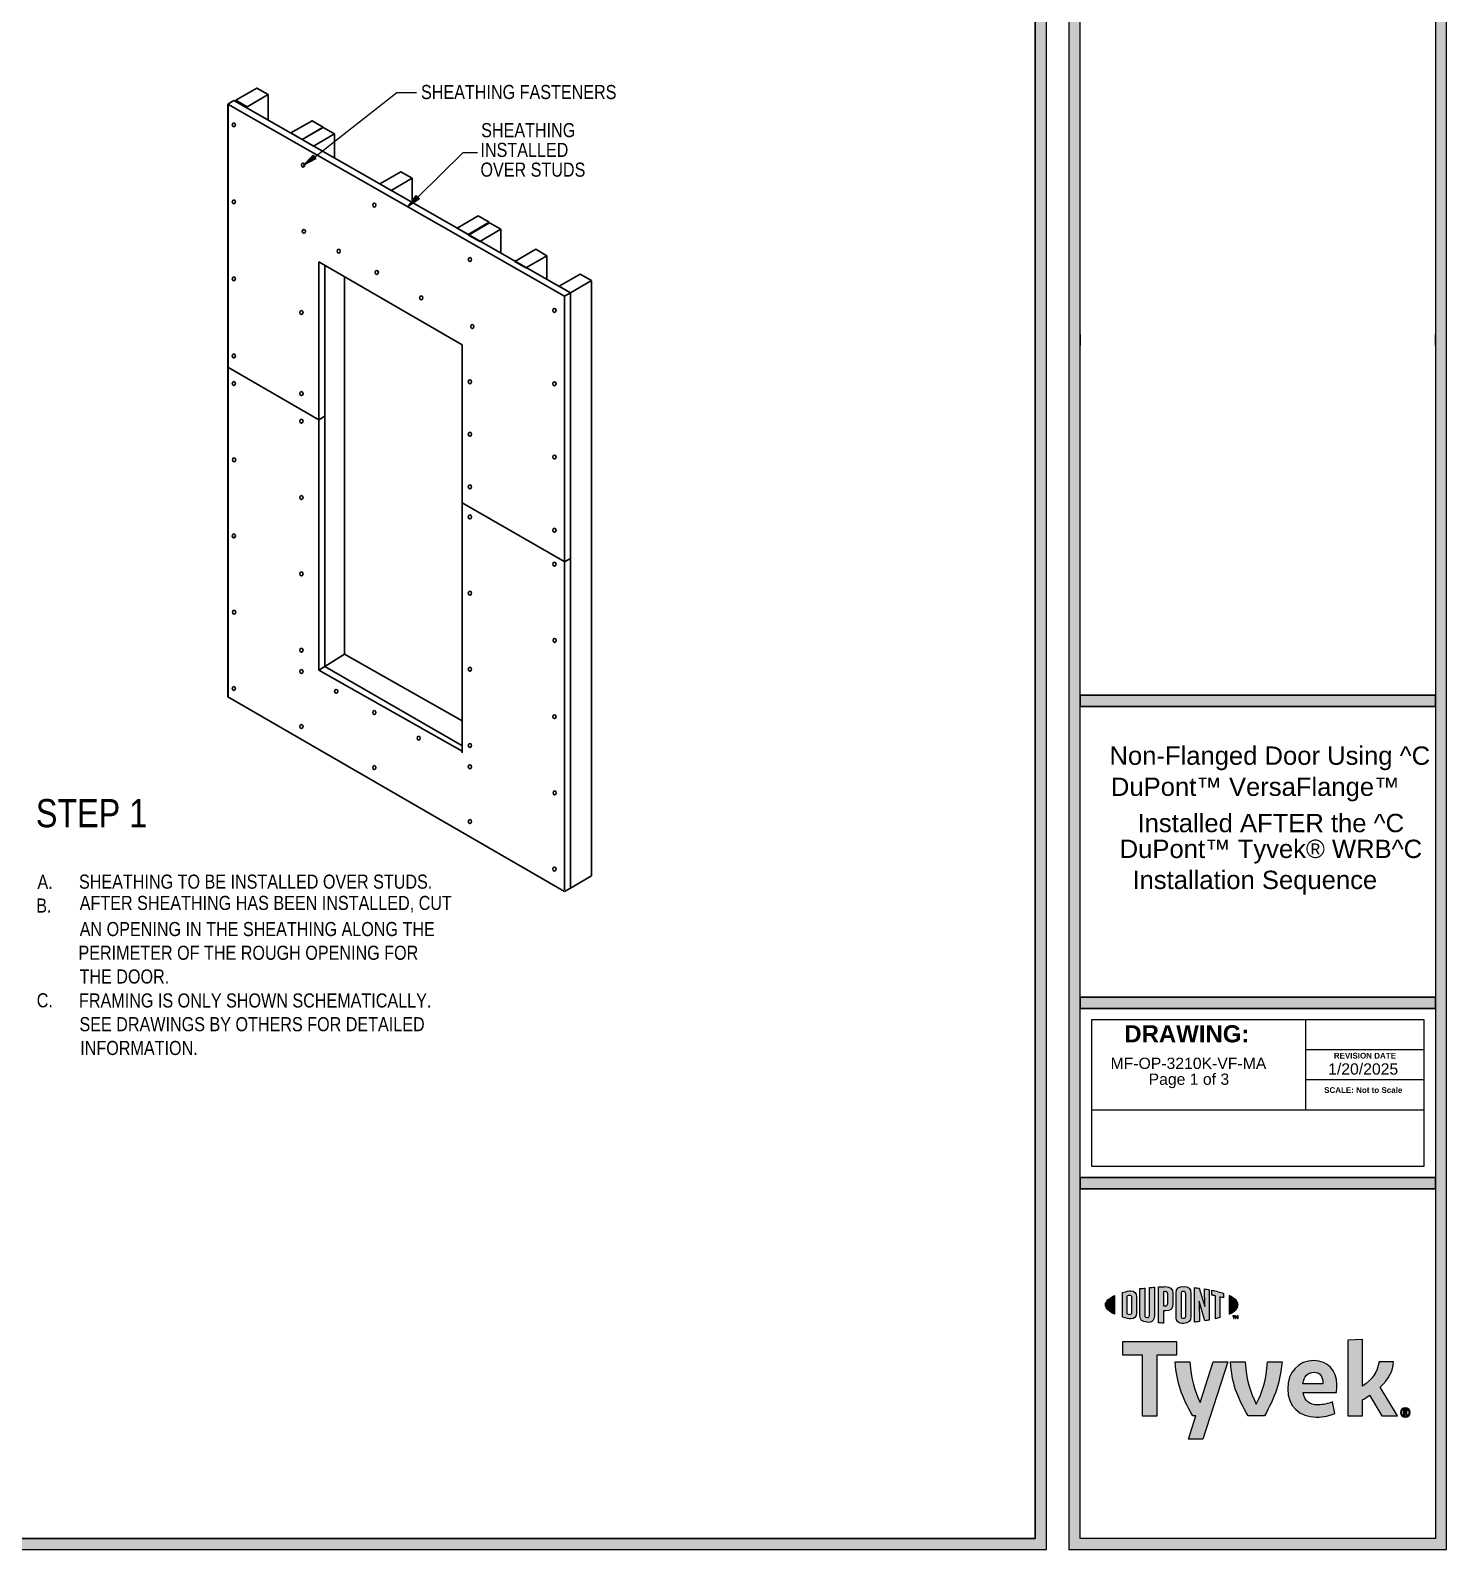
# Model space of a CAD drawing. Header units: inches. Extents: x -20.8 to 74.7, y -53.7 to 19.1.
# Drawn here: x 8.77 to 24.47, y -15.13 to 1.72 of the extents above; entities that cross this region are included whole.
import ezdxf

# ---------------------------------------------------------------- set-up
doc = ezdxf.new("R2010")
doc.units = ezdxf.units.IN
doc.header["$MEASUREMENT"] = 0
doc.layers.get('0').update_dxf_attribs({"lineweight": 0})
for name, color, linetype, lineweight in [('.ATI-TEXT', 7, 'Continuous', 0), ('G-ANNO-TTLB', 7, 'Continuous', 0), ('TYVEK', 7, 'Continuous', 0)]:
    doc.layers.add(name, color=color, linetype=linetype, lineweight=lineweight)

# ---------------------------------------------------------------- blocks, each defined once
blk = doc.blocks.new('Block_8')
at = {"layer": 'G-ANNO-TTLB', "true_color": 0xe02127, "transparency": 33554687}
h = blk.add_hatch(color=242, dxfattribs=at)
h.dxf.hatch_style = 2
edge = h.paths.add_edge_path()
edge.add_spline(control_points=[(20.982, -12.504), (20.982, -12.52), (20.973, -12.525), (20.961, -12.525), (20.952, -12.525), (20.939, -12.522), (20.928, -12.519), (20.928, -12.519), (20.928, -12.322), (20.928, -12.322), (20.939, -12.319), (20.952, -12.316), (20.961, -12.316), (20.973, -12.316), (20.982, -12.321), (20.982, -12.337), (20.982, -12.337), (20.982, -12.504), (20.982, -12.504)], knot_values=[0, 0, 0, 0, 1, 1, 1, 2, 2, 2, 3, 3, 3, 4, 4, 4, 5, 5, 5, 6, 6, 6, 6], degree=3, periodic=0)
edge = h.paths.add_edge_path()
edge.add_spline(control_points=[(20.969, -12.264), (20.951, -12.264), (20.925, -12.27), (20.879, -12.284), (20.879, -12.284), (20.879, -12.557), (20.879, -12.557), (20.919, -12.569), (20.951, -12.576), (20.969, -12.576), (21.01, -12.576), (21.033, -12.551), (21.033, -12.511), (21.033, -12.511), (21.033, -12.33), (21.033, -12.33), (21.033, -12.29), (21.01, -12.264), (20.969, -12.264)], knot_values=[0, 0, 0, 0, 1, 1, 1, 2, 2, 2, 3, 3, 3, 4, 4, 4, 5, 5, 5, 6, 6, 6, 6], degree=3, periodic=0)
h = blk.add_hatch(color=242, dxfattribs=at)
h.dxf.hatch_style = 2
edge = h.paths.add_edge_path()
edge.add_spline(control_points=[(21.176, -12.536), (21.176, -12.551), (21.17, -12.561), (21.151, -12.559), (21.131, -12.557), (21.126, -12.549), (21.126, -12.53), (21.126, -12.53), (21.126, -12.233), (21.126, -12.233), (21.113, -12.235), (21.085, -12.239), (21.072, -12.24), (21.072, -12.24), (21.072, -12.54), (21.072, -12.54), (21.072, -12.588), (21.096, -12.607), (21.151, -12.613), (21.201, -12.619), (21.232, -12.593), (21.232, -12.54), (21.232, -12.54), (21.232, -12.224), (21.232, -12.224), (21.221, -12.224), (21.187, -12.227), (21.176, -12.228), (21.176, -12.228), (21.176, -12.536), (21.176, -12.536)], knot_values=[0, 0, 0, 0, 1, 1, 1, 2, 2, 2, 3, 3, 3, 4, 4, 4, 5, 5, 5, 6, 6, 6, 7, 7, 7, 8, 8, 8, 9, 9, 9, 10, 10, 10, 10], degree=3, periodic=0)
h = blk.add_hatch(color=242, dxfattribs=at)
h.dxf.hatch_style = 2
edge = h.paths.add_edge_path()
edge.add_spline(control_points=[(21.38, -12.405), (21.38, -12.423), (21.374, -12.431), (21.351, -12.431), (21.351, -12.431), (21.332, -12.431), (21.332, -12.431), (21.332, -12.431), (21.332, -12.274), (21.332, -12.274), (21.34, -12.273), (21.345, -12.273), (21.35, -12.273), (21.375, -12.273), (21.38, -12.283), (21.38, -12.3), (21.38, -12.3), (21.38, -12.405), (21.38, -12.405)], knot_values=[0, 0, 0, 0, 1, 1, 1, 2, 2, 2, 3, 3, 3, 4, 4, 4, 5, 5, 5, 6, 6, 6, 6], degree=3, periodic=0)
edge = h.paths.add_edge_path()
edge.add_spline(control_points=[(21.354, -12.218), (21.344, -12.218), (21.308, -12.219), (21.276, -12.221), (21.276, -12.221), (21.276, -12.62), (21.276, -12.62), (21.287, -12.62), (21.316, -12.622), (21.332, -12.622), (21.332, -12.622), (21.332, -12.487), (21.332, -12.487), (21.332, -12.487), (21.354, -12.487), (21.354, -12.487), (21.412, -12.487), (21.437, -12.46), (21.437, -12.41), (21.437, -12.41), (21.437, -12.292), (21.437, -12.292), (21.437, -12.242), (21.409, -12.218), (21.354, -12.218)], knot_values=[0, 0, 0, 0, 1, 1, 1, 2, 2, 2, 3, 3, 3, 4, 4, 4, 5, 5, 5, 6, 6, 6, 7, 7, 7, 8, 8, 8, 8], degree=3, periodic=0)
h = blk.add_hatch(color=242, dxfattribs=at)
h.dxf.hatch_style = 2
edge = h.paths.add_edge_path()
edge.add_spline(control_points=[(21.58, -12.545), (21.58, -12.561), (21.575, -12.569), (21.555, -12.569), (21.535, -12.57), (21.529, -12.561), (21.529, -12.545), (21.529, -12.545), (21.529, -12.296), (21.529, -12.296), (21.529, -12.28), (21.535, -12.271), (21.555, -12.271), (21.575, -12.272), (21.58, -12.28), (21.58, -12.296), (21.58, -12.296), (21.58, -12.545), (21.58, -12.545)], knot_values=[0, 0, 0, 0, 1, 1, 1, 2, 2, 2, 3, 3, 3, 4, 4, 4, 5, 5, 5, 6, 6, 6, 6], degree=3, periodic=0)
edge = h.paths.add_edge_path()
edge.add_spline(control_points=[(21.555, -12.215), (21.503, -12.213), (21.472, -12.236), (21.472, -12.288), (21.472, -12.288), (21.472, -12.549), (21.472, -12.549), (21.472, -12.605), (21.5, -12.628), (21.555, -12.625), (21.609, -12.623), (21.637, -12.603), (21.637, -12.544), (21.637, -12.544), (21.637, -12.294), (21.637, -12.294), (21.637, -12.238), (21.612, -12.218), (21.555, -12.215)], knot_values=[0, 0, 0, 0, 1, 1, 1, 2, 2, 2, 3, 3, 3, 4, 4, 4, 5, 5, 5, 6, 6, 6, 6], degree=3, periodic=0)
h = blk.add_hatch(color=242, dxfattribs=at)
h.dxf.hatch_style = 2
edge = h.paths.add_edge_path()
edge.add_spline(control_points=[(21.793, -12.438), (21.793, -12.438), (21.73, -12.235), (21.73, -12.235), (21.714, -12.233), (21.693, -12.23), (21.677, -12.229), (21.677, -12.229), (21.677, -12.612), (21.677, -12.612), (21.688, -12.611), (21.717, -12.608), (21.731, -12.606), (21.731, -12.606), (21.727, -12.38), (21.727, -12.38), (21.727, -12.38), (21.793, -12.597), (21.793, -12.597), (21.807, -12.595), (21.827, -12.591), (21.84, -12.589), (21.84, -12.589), (21.84, -12.252), (21.84, -12.252), (21.826, -12.249), (21.801, -12.245), (21.789, -12.243), (21.789, -12.243), (21.793, -12.438), (21.793, -12.438)], knot_values=[0, 0, 0, 0, 1, 1, 1, 2, 2, 2, 3, 3, 3, 4, 4, 4, 5, 5, 5, 6, 6, 6, 7, 7, 7, 8, 8, 8, 9, 9, 9, 10, 10, 10, 10], degree=3, periodic=0)
h = blk.add_hatch(color=242, dxfattribs=at)
h.dxf.hatch_style = 2
edge = h.paths.add_edge_path()
edge.add_spline(control_points=[(21.868, -12.311), (21.882, -12.313), (21.896, -12.316), (21.909, -12.319), (21.909, -12.319), (21.909, -12.574), (21.909, -12.574), (21.921, -12.571), (21.944, -12.565), (21.959, -12.56), (21.959, -12.56), (21.959, -12.331), (21.959, -12.331), (21.974, -12.335), (21.988, -12.339), (22, -12.342), (22, -12.342), (22, -12.293), (22, -12.293), (21.961, -12.279), (21.918, -12.268), (21.868, -12.258), (21.868, -12.258), (21.868, -12.311), (21.868, -12.311)], knot_values=[0, 0, 0, 0, 1, 1, 1, 2, 2, 2, 3, 3, 3, 4, 4, 4, 5, 5, 5, 6, 6, 6, 7, 7, 7, 8, 8, 8, 8], degree=3, periodic=0)
h = blk.add_hatch(color=242, dxfattribs=at)
h.dxf.hatch_style = 2
edge = h.paths.add_edge_path()
edge.add_spline(control_points=[(20.69, -12.42), (20.69, -12.457), (20.727, -12.493), (20.79, -12.523), (20.79, -12.523), (20.79, -12.317), (20.79, -12.317), (20.727, -12.347), (20.69, -12.382), (20.69, -12.42)], knot_values=[0, 0, 0, 0, 1, 1, 1, 2, 2, 2, 3, 3, 3, 3], degree=3, periodic=0)
h = blk.add_hatch(color=242, dxfattribs=at)
h.dxf.hatch_style = 2
edge = h.paths.add_edge_path()
edge.add_spline(control_points=[(22.161, -12.42), (22.161, -12.457), (22.124, -12.493), (22.06, -12.523), (22.06, -12.523), (22.06, -12.317), (22.06, -12.317), (22.124, -12.347), (22.161, -12.382), (22.161, -12.42)], knot_values=[0, 0, 0, 0, 1, 1, 1, 2, 2, 2, 3, 3, 3, 3], degree=3, periodic=0)
h = blk.add_hatch(color=242, dxfattribs=at)
h.dxf.hatch_style = 2
edge = h.paths.add_edge_path()
edge.add_spline(control_points=[(22.131, -12.543), (22.131, -12.543), (22.137, -12.543), (22.137, -12.543), (22.137, -12.543), (22.146, -12.558), (22.146, -12.558), (22.146, -12.558), (22.155, -12.543), (22.155, -12.543), (22.155, -12.543), (22.161, -12.543), (22.161, -12.543), (22.161, -12.543), (22.161, -12.573), (22.161, -12.573), (22.161, -12.573), (22.155, -12.573), (22.155, -12.573), (22.155, -12.573), (22.155, -12.552), (22.155, -12.552), (22.155, -12.552), (22.146, -12.566), (22.146, -12.566), (22.146, -12.566), (22.146, -12.566), (22.146, -12.566), (22.146, -12.566), (22.136, -12.552), (22.136, -12.552), (22.136, -12.552), (22.136, -12.573), (22.136, -12.573), (22.136, -12.573), (22.131, -12.573), (22.131, -12.573), (22.131, -12.573), (22.131, -12.543), (22.131, -12.543)], knot_values=[0, 0, 0, 0, 1, 1, 1, 2, 2, 2, 3, 3, 3, 4, 4, 4, 5, 5, 5, 6, 6, 6, 7, 7, 7, 8, 8, 8, 9, 9, 9, 10, 10, 10, 11, 11, 11, 12, 12, 12, 13, 13, 13, 13], degree=3, periodic=0)
edge = h.paths.add_edge_path()
edge.add_spline(control_points=[(22.11, -12.549), (22.11, -12.549), (22.101, -12.549), (22.101, -12.549), (22.101, -12.549), (22.101, -12.543), (22.101, -12.543), (22.101, -12.543), (22.125, -12.543), (22.125, -12.543), (22.125, -12.543), (22.125, -12.549), (22.125, -12.549), (22.125, -12.549), (22.115, -12.549), (22.115, -12.549), (22.115, -12.549), (22.115, -12.573), (22.115, -12.573), (22.115, -12.573), (22.11, -12.573), (22.11, -12.573), (22.11, -12.573), (22.11, -12.549), (22.11, -12.549)], knot_values=[0, 0, 0, 0, 1, 1, 1, 2, 2, 2, 3, 3, 3, 4, 4, 4, 5, 5, 5, 6, 6, 6, 7, 7, 7, 8, 8, 8, 8], degree=3, periodic=0)
at = {"layer": 'G-ANNO-TTLB'}
for points, knots in [([(20.969, -12.264), (20.951, -12.264), (20.925, -12.27), (20.879, -12.284), (20.879, -12.284), (20.879, -12.557), (20.879, -12.557), (20.919, -12.569), (20.951, -12.576), (20.969, -12.576), (21.01, -12.576), (21.033, -12.551), (21.033, -12.511), (21.033, -12.511), (21.033, -12.33), (21.033, -12.33), (21.033, -12.29), (21.01, -12.264), (20.969, -12.264)], [0, 0, 0, 0, 1, 1, 1, 2, 2, 2, 3, 3, 3, 4, 4, 4, 5, 5, 5, 6, 6, 6, 6]), ([(21.176, -12.536), (21.176, -12.551), (21.17, -12.561), (21.151, -12.559), (21.131, -12.557), (21.126, -12.549), (21.126, -12.53), (21.126, -12.53), (21.126, -12.233), (21.126, -12.233), (21.113, -12.235), (21.085, -12.239), (21.072, -12.24), (21.072, -12.24), (21.072, -12.54), (21.072, -12.54), (21.072, -12.588), (21.096, -12.607), (21.151, -12.613), (21.201, -12.619), (21.232, -12.593), (21.232, -12.54), (21.232, -12.54), (21.232, -12.224), (21.232, -12.224), (21.221, -12.224), (21.187, -12.227), (21.176, -12.228), (21.176, -12.228), (21.176, -12.536), (21.176, -12.536)], [0, 0, 0, 0, 1, 1, 1, 2, 2, 2, 3, 3, 3, 4, 4, 4, 5, 5, 5, 6, 6, 6, 7, 7, 7, 8, 8, 8, 9, 9, 9, 10, 10, 10, 10]), ([(21.354, -12.218), (21.344, -12.218), (21.308, -12.219), (21.276, -12.221), (21.276, -12.221), (21.276, -12.62), (21.276, -12.62), (21.287, -12.62), (21.316, -12.622), (21.332, -12.622), (21.332, -12.622), (21.332, -12.487), (21.332, -12.487), (21.332, -12.487), (21.354, -12.487), (21.354, -12.487), (21.412, -12.487), (21.437, -12.46), (21.437, -12.41), (21.437, -12.41), (21.437, -12.292), (21.437, -12.292), (21.437, -12.242), (21.409, -12.218), (21.354, -12.218)], [0, 0, 0, 0, 1, 1, 1, 2, 2, 2, 3, 3, 3, 4, 4, 4, 5, 5, 5, 6, 6, 6, 7, 7, 7, 8, 8, 8, 8]), ([(21.38, -12.405), (21.38, -12.423), (21.374, -12.431), (21.351, -12.431), (21.351, -12.431), (21.332, -12.431), (21.332, -12.431), (21.332, -12.431), (21.332, -12.274), (21.332, -12.274), (21.34, -12.273), (21.345, -12.273), (21.35, -12.273), (21.375, -12.273), (21.38, -12.283), (21.38, -12.3), (21.38, -12.3), (21.38, -12.405), (21.38, -12.405)], [0, 0, 0, 0, 1, 1, 1, 2, 2, 2, 3, 3, 3, 4, 4, 4, 5, 5, 5, 6, 6, 6, 6]), ([(21.555, -12.215), (21.503, -12.213), (21.472, -12.236), (21.472, -12.288), (21.472, -12.288), (21.472, -12.549), (21.472, -12.549), (21.472, -12.605), (21.5, -12.628), (21.555, -12.625), (21.609, -12.623), (21.637, -12.603), (21.637, -12.544), (21.637, -12.544), (21.637, -12.294), (21.637, -12.294), (21.637, -12.238), (21.612, -12.218), (21.555, -12.215)], [0, 0, 0, 0, 1, 1, 1, 2, 2, 2, 3, 3, 3, 4, 4, 4, 5, 5, 5, 6, 6, 6, 6]), ([(21.58, -12.545), (21.58, -12.561), (21.575, -12.569), (21.555, -12.569), (21.535, -12.57), (21.529, -12.561), (21.529, -12.545), (21.529, -12.545), (21.529, -12.296), (21.529, -12.296), (21.529, -12.28), (21.535, -12.271), (21.555, -12.271), (21.575, -12.272), (21.58, -12.28), (21.58, -12.296), (21.58, -12.296), (21.58, -12.545), (21.58, -12.545)], [0, 0, 0, 0, 1, 1, 1, 2, 2, 2, 3, 3, 3, 4, 4, 4, 5, 5, 5, 6, 6, 6, 6]), ([(21.793, -12.438), (21.793, -12.438), (21.73, -12.235), (21.73, -12.235), (21.714, -12.233), (21.693, -12.23), (21.677, -12.229), (21.677, -12.229), (21.677, -12.612), (21.677, -12.612), (21.688, -12.611), (21.717, -12.608), (21.731, -12.606), (21.731, -12.606), (21.727, -12.38), (21.727, -12.38), (21.727, -12.38), (21.793, -12.597), (21.793, -12.597), (21.807, -12.595), (21.827, -12.591), (21.84, -12.589), (21.84, -12.589), (21.84, -12.252), (21.84, -12.252), (21.826, -12.249), (21.801, -12.245), (21.789, -12.243), (21.789, -12.243), (21.793, -12.438), (21.793, -12.438)], [0, 0, 0, 0, 1, 1, 1, 2, 2, 2, 3, 3, 3, 4, 4, 4, 5, 5, 5, 6, 6, 6, 7, 7, 7, 8, 8, 8, 9, 9, 9, 10, 10, 10, 10]), ([(21.868, -12.311), (21.882, -12.313), (21.896, -12.316), (21.909, -12.319), (21.909, -12.319), (21.909, -12.574), (21.909, -12.574), (21.921, -12.571), (21.944, -12.565), (21.959, -12.56), (21.959, -12.56), (21.959, -12.331), (21.959, -12.331), (21.974, -12.335), (21.988, -12.339), (22, -12.342), (22, -12.342), (22, -12.293), (22, -12.293), (21.961, -12.279), (21.918, -12.268), (21.868, -12.258), (21.868, -12.258), (21.868, -12.311), (21.868, -12.311)], [0, 0, 0, 0, 1, 1, 1, 2, 2, 2, 3, 3, 3, 4, 4, 4, 5, 5, 5, 6, 6, 6, 7, 7, 7, 8, 8, 8, 8]), ([(20.69, -12.42), (20.69, -12.457), (20.727, -12.493), (20.79, -12.523), (20.79, -12.523), (20.79, -12.317), (20.79, -12.317), (20.727, -12.347), (20.69, -12.382), (20.69, -12.42)], [0, 0, 0, 0, 1, 1, 1, 2, 2, 2, 3, 3, 3, 3]), ([(20.982, -12.504), (20.982, -12.52), (20.973, -12.525), (20.961, -12.525), (20.952, -12.525), (20.939, -12.522), (20.928, -12.519), (20.928, -12.519), (20.928, -12.322), (20.928, -12.322), (20.939, -12.319), (20.952, -12.316), (20.961, -12.316), (20.973, -12.316), (20.982, -12.321), (20.982, -12.337), (20.982, -12.337), (20.982, -12.504), (20.982, -12.504)], [0, 0, 0, 0, 1, 1, 1, 2, 2, 2, 3, 3, 3, 4, 4, 4, 5, 5, 5, 6, 6, 6, 6]), ([(22.161, -12.42), (22.161, -12.457), (22.124, -12.493), (22.06, -12.523), (22.06, -12.523), (22.06, -12.317), (22.06, -12.317), (22.124, -12.347), (22.161, -12.382), (22.161, -12.42)], [0, 0, 0, 0, 1, 1, 1, 2, 2, 2, 3, 3, 3, 3]), ([(22.11, -12.549), (22.11, -12.549), (22.101, -12.549), (22.101, -12.549), (22.101, -12.549), (22.101, -12.543), (22.101, -12.543), (22.101, -12.543), (22.125, -12.543), (22.125, -12.543), (22.125, -12.543), (22.125, -12.549), (22.125, -12.549), (22.125, -12.549), (22.115, -12.549), (22.115, -12.549), (22.115, -12.549), (22.115, -12.573), (22.115, -12.573), (22.115, -12.573), (22.11, -12.573), (22.11, -12.573), (22.11, -12.573), (22.11, -12.549), (22.11, -12.549)], [0, 0, 0, 0, 1, 1, 1, 2, 2, 2, 3, 3, 3, 4, 4, 4, 5, 5, 5, 6, 6, 6, 7, 7, 7, 8, 8, 8, 8]), ([(22.131, -12.543), (22.131, -12.543), (22.137, -12.543), (22.137, -12.543), (22.137, -12.543), (22.146, -12.558), (22.146, -12.558), (22.146, -12.558), (22.155, -12.543), (22.155, -12.543), (22.155, -12.543), (22.161, -12.543), (22.161, -12.543), (22.161, -12.543), (22.161, -12.573), (22.161, -12.573), (22.161, -12.573), (22.155, -12.573), (22.155, -12.573), (22.155, -12.573), (22.155, -12.552), (22.155, -12.552), (22.155, -12.552), (22.146, -12.566), (22.146, -12.566), (22.146, -12.566), (22.146, -12.566), (22.146, -12.566), (22.146, -12.566), (22.136, -12.552), (22.136, -12.552), (22.136, -12.552), (22.136, -12.573), (22.136, -12.573), (22.136, -12.573), (22.131, -12.573), (22.131, -12.573), (22.131, -12.573), (22.131, -12.543), (22.131, -12.543)], [0, 0, 0, 0, 1, 1, 1, 2, 2, 2, 3, 3, 3, 4, 4, 4, 5, 5, 5, 6, 6, 6, 7, 7, 7, 8, 8, 8, 9, 9, 9, 10, 10, 10, 11, 11, 11, 12, 12, 12, 13, 13, 13, 13])]:
    blk.add_open_spline(points, degree=3, knots=knots, dxfattribs=at)
blk = doc.blocks.new('Block_12')
at = {"layer": 'G-ANNO-TTLB', "true_color": 0x15497e, "transparency": 33554687}
h = blk.add_hatch(color=156, dxfattribs=at)
h.dxf.hatch_style = 2
edge = h.paths.add_edge_path()
edge.add_spline(control_points=[(23.736, -13.331), (23.736, -13.331), (23.93, -13.651), (23.93, -13.651), (23.93, -13.651), (23.754, -13.651), (23.754, -13.651), (23.754, -13.651), (23.619, -13.423), (23.619, -13.423), (23.595, -13.44), (23.569, -13.458), (23.541, -13.475), (23.541, -13.475), (23.541, -13.651), (23.541, -13.651), (23.541, -13.651), (23.379, -13.651), (23.379, -13.651), (23.379, -13.651), (23.379, -12.811), (23.379, -12.811), (23.379, -12.811), (23.541, -12.803), (23.541, -12.803), (23.541, -12.803), (23.541, -13.32), (23.541, -13.32), (23.651, -13.248), (23.705, -13.166), (23.724, -13.052), (23.724, -13.052), (23.884, -13.052), (23.884, -13.052), (23.881, -13.153), (23.829, -13.243), (23.736, -13.331)], knot_values=[0, 0, 0, 0, 1, 1, 1, 2, 2, 2, 3, 3, 3, 4, 4, 4, 5, 5, 5, 6, 6, 6, 7, 7, 7, 8, 8, 8, 9, 9, 9, 10, 10, 10, 11, 11, 11, 12, 12, 12, 12], degree=3, periodic=0)
h = blk.add_hatch(color=156, dxfattribs=at)
h.dxf.hatch_style = 2
h.paths.add_polyline_path([(21.482, -12.831), (20.879, -12.831), (20.879, -12.974), (21.097, -12.974), (21.097, -13.651), (21.264, -13.651), (21.264, -12.974), (21.482, -12.974)])
h = blk.add_hatch(color=156, dxfattribs=at)
h.dxf.hatch_style = 2
edge = h.paths.add_edge_path()
edge.add_spline(control_points=[(22.486, -13.052), (22.475, -13.253), (22.431, -13.389), (22.362, -13.521), (22.295, -13.389), (22.251, -13.253), (22.239, -13.052), (22.239, -13.052), (22.076, -13.052), (22.076, -13.052), (22.093, -13.288), (22.146, -13.439), (22.273, -13.651), (22.273, -13.651), (22.452, -13.651), (22.452, -13.651), (22.574, -13.439), (22.624, -13.288), (22.648, -13.052), (22.648, -13.052), (22.486, -13.052), (22.486, -13.052)], knot_values=[0, 0, 0, 0, 1, 1, 1, 2, 2, 2, 3, 3, 3, 4, 4, 4, 5, 5, 5, 6, 6, 6, 7, 7, 7, 7], degree=3, periodic=0)
h = blk.add_hatch(color=156, dxfattribs=at)
h.dxf.hatch_style = 2
edge = h.paths.add_edge_path()
edge.add_spline(control_points=[(22.879, -13.295), (22.879, -13.295), (23.101, -13.295), (23.101, -13.295), (23.101, -13.295), (23.101, -13.281), (23.101, -13.281), (23.101, -13.215), (23.066, -13.167), (23.002, -13.167), (22.934, -13.167), (22.889, -13.215), (22.879, -13.295)], knot_values=[0, 0, 0, 0, 1, 1, 1, 2, 2, 2, 3, 3, 3, 4, 4, 4, 4], degree=3, periodic=0)
edge = h.paths.add_edge_path()
edge.add_spline(control_points=[(23.234, -13.625), (23.182, -13.649), (23.106, -13.665), (23.029, -13.665), (22.84, -13.665), (22.711, -13.546), (22.711, -13.351), (22.711, -13.165), (22.829, -13.038), (23.002, -13.038), (23.155, -13.038), (23.256, -13.147), (23.256, -13.304), (23.256, -13.339), (23.254, -13.37), (23.251, -13.393), (23.251, -13.393), (22.881, -13.393), (22.881, -13.393), (22.896, -13.487), (22.951, -13.529), (23.045, -13.529), (23.102, -13.529), (23.158, -13.516), (23.208, -13.495), (23.208, -13.495), (23.234, -13.625), (23.234, -13.625)], knot_values=[0, 0, 0, 0, 1, 1, 1, 2, 2, 2, 3, 3, 3, 4, 4, 4, 5, 5, 5, 6, 6, 6, 7, 7, 7, 8, 8, 8, 9, 9, 9, 9], degree=3, periodic=0)
at = {"layer": 'G-ANNO-TTLB'}
blk.add_lwpolyline([(21.482, -12.831), (20.879, -12.831), (20.879, -12.974), (21.097, -12.974), (21.097, -13.651), (21.264, -13.651), (21.264, -12.974), (21.482, -12.974)], close=True, dxfattribs=at)
for points, knots in [([(23.736, -13.331), (23.736, -13.331), (23.93, -13.651), (23.93, -13.651), (23.93, -13.651), (23.754, -13.651), (23.754, -13.651), (23.754, -13.651), (23.619, -13.423), (23.619, -13.423), (23.595, -13.44), (23.569, -13.458), (23.541, -13.475), (23.541, -13.475), (23.541, -13.651), (23.541, -13.651), (23.541, -13.651), (23.379, -13.651), (23.379, -13.651), (23.379, -13.651), (23.379, -12.811), (23.379, -12.811), (23.379, -12.811), (23.541, -12.803), (23.541, -12.803), (23.541, -12.803), (23.541, -13.32), (23.541, -13.32), (23.651, -13.248), (23.705, -13.166), (23.724, -13.052), (23.724, -13.052), (23.884, -13.052), (23.884, -13.052), (23.881, -13.153), (23.829, -13.243), (23.736, -13.331)], [0, 0, 0, 0, 1, 1, 1, 2, 2, 2, 3, 3, 3, 4, 4, 4, 5, 5, 5, 6, 6, 6, 7, 7, 7, 8, 8, 8, 9, 9, 9, 10, 10, 10, 11, 11, 11, 12, 12, 12, 12]), ([(22.486, -13.052), (22.475, -13.253), (22.431, -13.389), (22.362, -13.521), (22.295, -13.389), (22.251, -13.253), (22.239, -13.052), (22.239, -13.052), (22.076, -13.052), (22.076, -13.052), (22.093, -13.288), (22.146, -13.439), (22.273, -13.651), (22.273, -13.651), (22.452, -13.651), (22.452, -13.651), (22.574, -13.439), (22.624, -13.288), (22.648, -13.052), (22.648, -13.052), (22.486, -13.052), (22.486, -13.052)], [0, 0, 0, 0, 1, 1, 1, 2, 2, 2, 3, 3, 3, 4, 4, 4, 5, 5, 5, 6, 6, 6, 7, 7, 7, 7]), ([(23.234, -13.625), (23.182, -13.649), (23.106, -13.665), (23.029, -13.665), (22.84, -13.665), (22.711, -13.546), (22.711, -13.351), (22.711, -13.165), (22.829, -13.038), (23.002, -13.038), (23.155, -13.038), (23.256, -13.147), (23.256, -13.304), (23.256, -13.339), (23.254, -13.37), (23.251, -13.393), (23.251, -13.393), (22.881, -13.393), (22.881, -13.393), (22.896, -13.487), (22.951, -13.529), (23.045, -13.529), (23.102, -13.529), (23.158, -13.516), (23.208, -13.495), (23.208, -13.495), (23.234, -13.625), (23.234, -13.625)], [0, 0, 0, 0, 1, 1, 1, 2, 2, 2, 3, 3, 3, 4, 4, 4, 5, 5, 5, 6, 6, 6, 7, 7, 7, 8, 8, 8, 9, 9, 9, 9]), ([(22.879, -13.295), (22.879, -13.295), (23.101, -13.295), (23.101, -13.295), (23.101, -13.295), (23.101, -13.281), (23.101, -13.281), (23.101, -13.215), (23.066, -13.167), (23.002, -13.167), (22.934, -13.167), (22.889, -13.215), (22.879, -13.295)], [0, 0, 0, 0, 1, 1, 1, 2, 2, 2, 3, 3, 3, 4, 4, 4, 4])]:
    blk.add_open_spline(points, degree=3, knots=knots, dxfattribs=at)
blk = doc.blocks.new('Block_11')
at = {"layer": 'G-ANNO-TTLB', "true_color": 0x15497e, "transparency": 33554687}
h = blk.add_hatch(color=156, dxfattribs=at)
h.dxf.hatch_style = 2
edge = h.paths.add_edge_path()
edge.add_spline(control_points=[(21.885, -13.052), (21.885, -13.052), (21.74, -13.503), (21.74, -13.503), (21.678, -13.376), (21.638, -13.244), (21.626, -13.052), (21.626, -13.052), (21.463, -13.052), (21.463, -13.052), (21.48, -13.288), (21.533, -13.439), (21.66, -13.651), (21.66, -13.651), (21.692, -13.651), (21.692, -13.651), (21.692, -13.651), (21.609, -13.909), (21.609, -13.909), (21.609, -13.909), (21.771, -13.909), (21.771, -13.909), (21.771, -13.909), (22.047, -13.052), (22.047, -13.052), (22.047, -13.052), (21.885, -13.052), (21.885, -13.052)], knot_values=[0, 0, 0, 0, 1, 1, 1, 2, 2, 2, 3, 3, 3, 4, 4, 4, 5, 5, 5, 6, 6, 6, 7, 7, 7, 8, 8, 8, 9, 9, 9, 9], degree=3, periodic=0)
at = {"layer": 'G-ANNO-TTLB'}
blk.add_open_spline([(21.885, -13.052), (21.885, -13.052), (21.74, -13.503), (21.74, -13.503), (21.678, -13.376), (21.638, -13.244), (21.626, -13.052), (21.626, -13.052), (21.463, -13.052), (21.463, -13.052), (21.48, -13.288), (21.533, -13.439), (21.66, -13.651), (21.66, -13.651), (21.692, -13.651), (21.692, -13.651), (21.692, -13.651), (21.609, -13.909), (21.609, -13.909), (21.609, -13.909), (21.771, -13.909), (21.771, -13.909), (21.771, -13.909), (22.047, -13.052), (22.047, -13.052), (22.047, -13.052), (21.885, -13.052), (21.885, -13.052)], degree=3, knots=[0, 0, 0, 0, 1, 1, 1, 2, 2, 2, 3, 3, 3, 4, 4, 4, 5, 5, 5, 6, 6, 6, 7, 7, 7, 8, 8, 8, 9, 9, 9, 9], dxfattribs=at)
blk.add_blockref('Block_12', (0, 0), dxfattribs=at)
blk = doc.blocks.new('Block_13')
at = {"layer": 'G-ANNO-TTLB', "true_color": 0x15497e, "transparency": 33554687}
h = blk.add_hatch(color=156, dxfattribs=at)
h.dxf.hatch_style = 2
edge = h.paths.add_edge_path()
edge.add_spline(control_points=[(24.008, -13.596), (24.008, -13.596), (24.008, -13.611), (24.008, -13.611), (24.008, -13.611), (24.014, -13.611), (24.014, -13.611), (24.021, -13.611), (24.024, -13.61), (24.024, -13.604), (24.024, -13.598), (24.021, -13.596), (24.014, -13.596), (24.014, -13.596), (24.008, -13.596), (24.008, -13.596)], knot_values=[0, 0, 0, 0, 1, 1, 1, 2, 2, 2, 3, 3, 3, 4, 4, 4, 5, 5, 5, 5], degree=3, periodic=0)
edge = h.paths.add_edge_path()
edge.add_spline(control_points=[(23.996, -13.586), (23.996, -13.586), (24.014, -13.586), (24.014, -13.586), (24.029, -13.586), (24.035, -13.593), (24.035, -13.604), (24.035, -13.611), (24.032, -13.617), (24.025, -13.619), (24.029, -13.626), (24.033, -13.632), (24.039, -13.639), (24.039, -13.639), (24.025, -13.639), (24.025, -13.639), (24.021, -13.633), (24.017, -13.627), (24.014, -13.621), (24.014, -13.621), (24.008, -13.621), (24.008, -13.621), (24.008, -13.621), (24.008, -13.639), (24.008, -13.639), (24.008, -13.639), (23.996, -13.639), (23.996, -13.639), (23.996, -13.639), (23.996, -13.586), (23.996, -13.586)], knot_values=[0, 0, 0, 0, 1, 1, 1, 2, 2, 2, 3, 3, 3, 4, 4, 4, 5, 5, 5, 6, 6, 6, 7, 7, 7, 8, 8, 8, 9, 9, 9, 10, 10, 10, 10], degree=3, periodic=0)
edge = h.paths.add_edge_path()
edge.add_spline(control_points=[(24.015, -13.573), (23.99, -13.573), (23.975, -13.587), (23.975, -13.614), (23.975, -13.64), (23.99, -13.655), (24.015, -13.655), (24.04, -13.655), (24.055, -13.64), (24.055, -13.614), (24.055, -13.587), (24.04, -13.573), (24.015, -13.573)], knot_values=[0, 0, 0, 0, 1, 1, 1, 2, 2, 2, 3, 3, 3, 4, 4, 4, 4], degree=3, periodic=0)
edge = h.paths.add_edge_path()
edge.add_spline(control_points=[(24.015, -13.562), (24.047, -13.562), (24.067, -13.582), (24.067, -13.614), (24.067, -13.645), (24.046, -13.665), (24.015, -13.665), (23.983, -13.665), (23.963, -13.645), (23.963, -13.614), (23.963, -13.582), (23.983, -13.562), (24.015, -13.562)], knot_values=[0, 0, 0, 0, 1, 1, 1, 2, 2, 2, 3, 3, 3, 4, 4, 4, 4], degree=3, periodic=0)
at = {"layer": 'G-ANNO-TTLB'}
for points, knots in [([(24.015, -13.562), (24.047, -13.562), (24.067, -13.582), (24.067, -13.614), (24.067, -13.645), (24.046, -13.665), (24.015, -13.665), (23.983, -13.665), (23.963, -13.645), (23.963, -13.614), (23.963, -13.582), (23.983, -13.562), (24.015, -13.562)], [0, 0, 0, 0, 1, 1, 1, 2, 2, 2, 3, 3, 3, 4, 4, 4, 4]), ([(24.015, -13.573), (23.99, -13.573), (23.975, -13.587), (23.975, -13.614), (23.975, -13.64), (23.99, -13.655), (24.015, -13.655), (24.04, -13.655), (24.055, -13.64), (24.055, -13.614), (24.055, -13.587), (24.04, -13.573), (24.015, -13.573)], [0, 0, 0, 0, 1, 1, 1, 2, 2, 2, 3, 3, 3, 4, 4, 4, 4]), ([(23.996, -13.586), (23.996, -13.586), (24.014, -13.586), (24.014, -13.586), (24.029, -13.586), (24.035, -13.593), (24.035, -13.604), (24.035, -13.611), (24.032, -13.617), (24.025, -13.619), (24.029, -13.626), (24.033, -13.632), (24.039, -13.639), (24.039, -13.639), (24.025, -13.639), (24.025, -13.639), (24.021, -13.633), (24.017, -13.627), (24.014, -13.621), (24.014, -13.621), (24.008, -13.621), (24.008, -13.621), (24.008, -13.621), (24.008, -13.639), (24.008, -13.639), (24.008, -13.639), (23.996, -13.639), (23.996, -13.639), (23.996, -13.639), (23.996, -13.586), (23.996, -13.586)], [0, 0, 0, 0, 1, 1, 1, 2, 2, 2, 3, 3, 3, 4, 4, 4, 5, 5, 5, 6, 6, 6, 7, 7, 7, 8, 8, 8, 9, 9, 9, 10, 10, 10, 10]), ([(24.008, -13.596), (24.008, -13.596), (24.008, -13.611), (24.008, -13.611), (24.008, -13.611), (24.014, -13.611), (24.014, -13.611), (24.021, -13.611), (24.024, -13.61), (24.024, -13.604), (24.024, -13.598), (24.021, -13.596), (24.014, -13.596), (24.014, -13.596), (24.008, -13.596), (24.008, -13.596)], [0, 0, 0, 0, 1, 1, 1, 2, 2, 2, 3, 3, 3, 4, 4, 4, 5, 5, 5, 5])]:
    blk.add_open_spline(points, degree=3, knots=knots, dxfattribs=at)
blk = doc.blocks.new('Block_10')
at = {"layer": 'G-ANNO-TTLB'}
for name in ['Block_11', 'Block_13']:
    blk.add_blockref(name, (0, 0), dxfattribs=at)
blk = doc.blocks.new('Block_9')
at = {"layer": 'G-ANNO-TTLB'}
blk.add_blockref('Block_10', (0, 0), dxfattribs=at)
blk = doc.blocks.new('Block_7')
at = {"layer": 'G-ANNO-TTLB'}
for name in ['Block_8', 'Block_9']:
    blk.add_blockref(name, (0, 0), dxfattribs=at)
blk = doc.blocks.new('Block_335')
at = {"layer": 'TYVEK', "color": 1, "lineweight": 25, "true_color": 0xff0000}
for points in [[(12.408, -5.635)], [(13.555, -6.297)]]:
    blk.add_lwpolyline(points, dxfattribs=at)
blk = doc.blocks.new('Block_336')
at = {"layer": 'TYVEK', "color": 252, "lineweight": 25, "true_color": 0x848484}
for centre in [(11.023, 0.669), (11.791, 0.222), (11.023, -0.185), (12.581, -0.221), (11.8, -0.513), (12.186, -0.733), (13.641, -0.826), (12.608, -0.968), (11.023, -1.04), (13.101, -1.251), (11.773, -1.413), (14.578, -1.39), (13.668, -1.569), (11.023, -1.895), (11.023, -2.201), (13.641, -2.181), (14.578, -2.203), (11.773, -2.313), (11.773, -2.619), (13.641, -2.764), (11.026, -3.047), (14.578, -3.016), (13.641, -3.347), (11.773, -3.466), (13.641, -3.681), (11.023, -3.892), (14.578, -3.829), (14.578, -4.205), (11.773, -4.312), (13.641, -4.526), (11.026, -4.737), (14.581, -5.05), (11.773, -5.159), (11.773, -5.395), (13.641, -5.37), (11.023, -5.583), (12.159, -5.615), (12.581, -5.85), (14.578, -5.896), (11.773, -6.005), (13.073, -6.134), (13.641, -6.215), (12.581, -6.461), (13.641, -6.451), (14.581, -6.741), (13.641, -7.059), (14.578, -7.586)]:
    blk.add_ellipse(centre, major_axis=(0, 0.0221), ratio=0.812499, dxfattribs=at)
blk = doc.blocks.new('Block_605')
at = {"layer": '.ATI-TEXT', "true_color": 0x000000, "transparency": 33554687}
h = blk.add_hatch(color=18, dxfattribs=at)
h.dxf.hatch_style = 2
h.paths.add_polyline_path([(11.932, 0.29), (11.791, 0.219), (11.902, 0.332)])
at = {"layer": '.ATI-TEXT', "color": 18, "lineweight": 0, "true_color": 0x000000}
for p, q in [((11.917, 0.311), (12.83, 1.026)), ((12.83, 1.026), (13.047, 1.026))]:
    blk.add_line(p, q, dxfattribs=at)
at = {"layer": '.ATI-TEXT'}
blk.add_lwpolyline([(11.932, 0.29), (11.791, 0.219), (11.902, 0.332), (11.902, 0.332)], close=True, dxfattribs=at)
at = {"layer": '.ATI-TEXT', "insert": (13.099, 0.952), "char_height": 0.2, "attachment_point": 7}
blk.add_mtext('\\C18;\\c0;\\FArial Narrow|b0|i0|c1;\\H0.156250;\\W1.000000;SHEATHING FASTENERS', dxfattribs=at)
blk = doc.blocks.new('Block_607')
at = {"layer": '.ATI-TEXT', "char_height": 0.2, "attachment_point": 7}
for s, insert in [('\\C18;\\c0;\\FArial Narrow|b0|i0|c1;\\H0.156250;\\W1.000000;SHEATHING ', (13.766, 0.529)), ('\\C18;\\c0;\\FArial Narrow|b0|i0|c1;\\H0.156250;\\W1.000000;INSTALLED', (13.758, 0.31)), ('\\C18;\\c0;\\FArial Narrow|b0|i0|c1;\\H0.156250;\\W1.000000;OVER STUDS', (13.758, 0.091))]:
    blk.add_mtext(s, dxfattribs=dict(at, insert=insert))
blk = doc.blocks.new('Block_606')
at = {"layer": '.ATI-TEXT', "true_color": 0x000000, "transparency": 33554687}
h = blk.add_hatch(color=18, dxfattribs=at)
h.dxf.hatch_style = 2
h.paths.add_polyline_path([(13.081, -0.152), (12.952, -0.243), (13.045, -0.115)])
at = {"layer": '.ATI-TEXT', "color": 18, "lineweight": 0, "true_color": 0x000000}
for p, q in [((13.063, -0.133), (13.565, 0.362)), ((13.565, 0.362), (13.725, 0.362))]:
    blk.add_line(p, q, dxfattribs=at)
at = {"layer": '.ATI-TEXT'}
blk.add_lwpolyline([(13.081, -0.152), (12.952, -0.243), (13.045, -0.115), (13.045, -0.115)], close=True, dxfattribs=at)
blk.add_blockref('Block_607', (0, 0), dxfattribs=at)
blk = doc.blocks.new('Block_608')
at = {"layer": '.ATI-TEXT', "char_height": 0.2, "attachment_point": 7}
for s, insert in [('\\C18;\\c0;\\FArial Narrow|b0|i0|c1;\\H0.156250;\\W1.000000;A.', (8.845, -7.806)), ('\\C18;\\c0;\\FArial Narrow|b0|i0|c1;\\H0.156250;\\W1.000000;SHEATHING TO BE INSTALLED OVER STUDS.', (9.306, -7.806)), ('\\C18;\\c0;\\FArial Narrow|b0|i0|c1;\\H0.156250;\\W1.000000;B.', (8.832, -8.069)), ('\\C18;\\c0;\\FArial Narrow|b0|i0|c1;\\H0.156250;\\W1.000000;AFTER SHEATHING HAS BEEN INSTALLED, CUT', (9.314, -8.069)), ('\\C18;\\c0;\\FArial Narrow|b0|i0|c1;\\H0.156250;\\W1.000000;AN OPENING IN THE SHEATHING ALONG THE', (9.314, -8.332)), ('\\C18;\\c0;\\FArial Narrow|b0|i0|c1;\\H0.156250;\\W1.000000;PERIMETER OF THE ROUGH OPENING FOR', (9.3, -8.595)), ('\\C18;\\c0;\\FArial Narrow|b0|i0|c1;\\H0.156250;\\W1.000000;THE DOOR.', (9.312, -8.858)), ('\\C18;\\c0;\\FArial Narrow|b0|i0|c1;\\H0.156250;\\W1.000000;C.', (8.837, -9.122))]:
    blk.add_mtext(s, dxfattribs=dict(at, insert=insert))

msp = doc.modelspace()

# ---------------------------------------------------------------- hatches: boundary and pattern name
at = {"layer": 'G-ANNO-TTLB', "true_color": 0xb9529f, "transparency": 33554687}
h = msp.add_hatch(color=233, dxfattribs=at)
edge = h.paths.add_edge_path()
edge.add_spline(control_points=[(20.034, -15.135), (20.034, -15.135), (-20.666, -15.135), (-20.666, -15.135), (-20.666, -15.135), (-20.666, 19.001), (-20.666, 19.001), (-20.666, 19.001), (20.034, 19.001), (20.034, 19.001), (20.034, 19.001), (20.034, -15.135), (20.034, -15.135)], knot_values=[0, 0, 0, 0, 1, 1, 1, 2, 2, 2, 3, 3, 3, 4, 4, 4, 4], degree=3, periodic=0)
edge = h.paths.add_edge_path()
edge.add_spline(control_points=[(-20.541, 18.876), (-20.541, 18.876), (-20.541, -15.01), (-20.541, -15.01), (-20.541, -15.01), (19.909, -15.01), (19.909, -15.01), (19.909, -15.01), (19.909, 18.876), (19.909, 18.876), (19.909, 18.876), (-20.541, 18.876), (-20.541, 18.876)], knot_values=[0, 0, 0, 0, 1, 1, 1, 2, 2, 2, 3, 3, 3, 4, 4, 4, 4], degree=3, periodic=0)
edge.add_line((-20.541, 18.876), (-20.541, 18.876))
h = msp.add_hatch(color=233, dxfattribs=at)
edge = h.paths.add_edge_path()
edge.add_spline(control_points=[(24.473, 19.001), (24.473, 19.001), (24.473, -15.135), (24.473, -15.135), (24.473, -15.135), (20.285, -15.135), (20.285, -15.135), (20.285, -15.135), (20.285, 19.001), (20.285, 19.001), (20.285, 19.001), (24.473, 19.001), (24.473, 19.001)], knot_values=[0, 0, 0, 0, 1, 1, 1, 2, 2, 2, 3, 3, 3, 4, 4, 4, 4], degree=3, periodic=0)
edge = h.paths.add_edge_path()
edge.add_spline(control_points=[(24.348, 18.876), (24.348, 18.876), (20.41, 18.876), (20.41, 18.876), (20.41, 18.876), (20.41, -15.01), (20.41, -15.01), (20.41, -15.01), (24.348, -15.01), (24.348, -15.01), (24.348, -15.01), (24.348, 18.876), (24.348, 18.876)], knot_values=[0, 0, 0, 0, 1, 1, 1, 2, 2, 2, 3, 3, 3, 4, 4, 4, 4], degree=3, periodic=0)
edge.add_line((24.348, 18.876), (24.348, 18.876))
for points in [[(24.348, -5.782), (20.41, -5.782), (20.41, -5.657), (24.348, -5.657)], [(24.348, -9.133), (20.41, -9.133), (20.41, -9.008), (24.348, -9.008)], [(24.348, -11.133), (20.41, -11.133), (20.41, -11.008), (24.348, -11.008)]]:
    msp.add_hatch(color=233, dxfattribs=at).paths.add_polyline_path(points)

# ---------------------------------------------------------------- linework, layer by layer
at = {"layer": 'G-ANNO-TTLB', "color": 233, "lineweight": 9, "true_color": 0xb9529f}
for p, q in [((19.909, -15.01), (19.909, 18.876)), ((19.909, 18.876), (19.909, -15.01)), ((20.034, -15.135), (20.034, 19.001)), ((20.285, 19.001), (20.285, -15.135)), ((20.41, -15.01), (20.41, 18.876)), ((24.348, 18.876), (24.348, -15.01)), ((24.473, -15.135), (24.473, 19.001)), ((20.41, -1.656), (20.41, -1.781)), ((24.348, -1.781), (24.348, -1.656)), ((24.348, -5.657), (20.41, -5.657)), ((20.41, -5.657), (20.41, -5.782)), ((24.348, -5.782), (24.348, -5.657)), ((20.41, -5.782), (24.348, -5.782)), ((24.348, -9.008), (20.41, -9.008)), ((20.41, -9.008), (20.41, -9.133)), ((24.348, -9.133), (24.348, -9.008)), ((20.41, -9.133), (24.348, -9.133)), ((24.223, -9.258), (20.535, -9.258)), ((20.535, -9.258), (20.535, -10.883)), ((22.91, -10.258), (22.91, -9.258)), ((24.223, -10.883), (24.223, -9.258)), ((24.223, -9.591), (22.91, -9.591)), ((24.223, -9.925), (22.91, -9.925)), ((20.535, -10.258), (24.223, -10.258)), ((20.535, -10.883), (24.223, -10.883)), ((24.348, -11.008), (20.41, -11.008)), ((20.41, -11.008), (20.41, -11.133)), ((24.348, -11.133), (24.348, -11.008)), ((20.41, -11.133), (24.348, -11.133)), ((-20.666, -15.135), (20.034, -15.135)), ((-20.541, -15.01), (19.909, -15.01)), ((19.909, -15.01), (-20.541, -15.01)), ((20.285, -15.135), (24.473, -15.135)), ((24.348, -15.01), (20.41, -15.01))]:
    msp.add_line(p, q, dxfattribs=at)
at = {"layer": 'G-ANNO-TTLB'}
for points in [[(24.348, -5.782), (20.41, -5.782), (20.41, -5.657), (24.348, -5.657)], [(24.348, -9.133), (20.41, -9.133), (20.41, -9.008), (24.348, -9.008)], [(24.348, -11.133), (20.41, -11.133), (20.41, -11.008), (24.348, -11.008)]]:
    msp.add_lwpolyline(points, close=True, dxfattribs=at)
for points in [[(20.034, -15.135), (20.034, -15.135), (-20.666, -15.135), (-20.666, -15.135), (-20.666, -15.135), (-20.666, 19.001), (-20.666, 19.001), (-20.666, 19.001), (20.034, 19.001), (20.034, 19.001), (20.034, 19.001), (20.034, -15.135), (20.034, -15.135)], [(-20.541, 18.876), (-20.541, 18.876), (-20.541, -15.01), (-20.541, -15.01), (-20.541, -15.01), (19.909, -15.01), (19.909, -15.01), (19.909, -15.01), (19.909, 18.876), (19.909, 18.876), (19.909, 18.876), (-20.541, 18.876), (-20.541, 18.876)], [(24.473, 19.001), (24.473, 19.001), (24.473, -15.135), (24.473, -15.135), (24.473, -15.135), (20.285, -15.135), (20.285, -15.135), (20.285, -15.135), (20.285, 19.001), (20.285, 19.001), (20.285, 19.001), (24.473, 19.001), (24.473, 19.001)], [(24.348, 18.876), (24.348, 18.876), (20.41, 18.876), (20.41, 18.876), (20.41, 18.876), (20.41, -15.01), (20.41, -15.01), (20.41, -15.01), (24.348, -15.01), (24.348, -15.01), (24.348, -15.01), (24.348, 18.876), (24.348, 18.876)]]:
    msp.add_open_spline(points, degree=3, knots=[0, 0, 0, 0, 1, 1, 1, 2, 2, 2, 3, 3, 3, 4, 4, 4, 4], dxfattribs=at)
at = {"layer": 'TYVEK', "color": 2, "lineweight": 25, "true_color": 0xffff00}
for p, q in [((11.024, 0.937), (10.957, 0.899)), ((14.69, -1.233), (10.957, 0.899)), ((14.757, -1.194), (11.024, 0.937)), ((11.965, -0.853), (13.555, -1.773)), ((11.965, -5.029), (11.965, -0.853)), ((12.033, -5.341), (12.033, -0.893)), ((11.965, -5.38), (11.965, -1.193)), ((14.757, -1.194), (14.69, -1.233)), ((14.69, -1.233), (14.69, -7.817)), ((14.757, -7.797), (14.757, -1.194)), ((13.555, -6.297), (13.555, -1.773)), ((10.957, -2.019), (11.965, -2.603)), ((14.69, -7.127), (14.69, -2.035)), ((12.032, -2.564), (11.965, -2.603)), ((13.555, -3.526), (14.693, -4.177)), ((14.757, -4.141), (14.69, -4.18)), ((13.555, -6.28), (11.965, -5.38)), ((11.966, -5.38), (12.033, -5.341)), ((13.551, -6.217), (12.033, -5.341)), ((10.957, -5.675), (14.69, -7.836)), ((14.757, -7.797), (14.69, -7.836))]:
    msp.add_line(p, q, dxfattribs=at)
at = {"layer": 'TYVEK', "color": 2, "lineweight": 30, "true_color": 0xffff00}
msp.add_line((10.957, 0.899), (10.957, -5.675), dxfattribs=at)
at = {"layer": 'TYVEK', "color": 33, "lineweight": 25, "true_color": 0xcc9966}
for p, q in [((11.171, 0.869), (11.404, 1.004)), ((11.404, 0.728), (11.404, 1.004)), ((11.782, 0.506), (12.015, 0.641)), ((11.907, 0.432), (12.14, 0.567)), ((12.14, 0.3), (12.14, 0.567)), ((12.767, -0.059), (13, 0.076)), ((13, -0.191), (13, 0.076)), ((13.623, -0.548), (13.856, -0.413)), ((13.751, -0.625), (13.984, -0.49)), ((13.984, -0.753), (13.984, -0.49)), ((14.263, -0.919), (14.496, -0.784)), ((14.496, -1.045), (14.496, -0.784)), ((12.252, -5.202), (12.252, -1.019)), ((14.757, -1.194), (14.99, -1.059)), ((14.99, -7.662), (14.988, -1.061)), ((12.033, -5.341), (12.252, -5.202)), ((14.99, -7.662), (14.757, -7.797))]:
    msp.add_line(p, q, dxfattribs=at)
at = {"layer": 'TYVEK', "color": 33, "lineweight": 25, "true_color": 0xcb9865}
msp.add_line((12.252, -5.202), (13.555, -5.944), dxfattribs=at)
at = {"layer": 'TYVEK', "color": 33, "lineweight": 25, "true_color": 0xcc9966}
for points in [[(11.171, 0.869), (11.046, 0.94), (11.279, 1.075), (11.404, 1.004)], [(11.782, 0.506), (11.657, 0.578), (11.89, 0.713), (12.015, 0.641)], [(11.907, 0.432), (11.782, 0.504), (12.015, 0.639), (12.14, 0.567)], [(12.767, -0.059), (12.642, 0.013), (12.875, 0.148), (13, 0.076)], [(13.623, -0.548), (13.498, -0.477), (13.731, -0.342), (13.856, -0.413)], [(13.751, -0.625), (13.626, -0.554), (13.859, -0.419), (13.984, -0.49)], [(14.263, -0.919), (14.138, -0.847), (14.371, -0.712), (14.496, -0.784)], [(14.757, -1.194), (14.632, -1.123), (14.865, -0.988), (14.99, -1.059)]]:
    msp.add_lwpolyline(points, dxfattribs=at)

# ---------------------------------------------------------------- block references
at = {"layer": '.ATI-TEXT'}
for name in ['Block_605', 'Block_606', 'Block_608']:
    msp.add_blockref(name, (0, 0), dxfattribs=at)
at = {"layer": 'G-ANNO-TTLB'}
msp.add_blockref('Block_7', (0, 0), dxfattribs=at)
at = {"layer": 'TYVEK'}
for name in ['Block_336', 'Block_335']:
    msp.add_blockref(name, (0, 0), dxfattribs=at)

# ---------------------------------------------------------------- texts
at = {"layer": '.ATI-TEXT', "char_height": 0.2, "attachment_point": 7}
for s, insert in [('\\C18;\\c0;\\FArial Narrow|b0|i0|c1;\\H0.312594;\\W1.000000;STEP 1', (8.828, -7.127)), ('\\C18;\\c0;\\FArial Narrow|b0|i0|c1;\\H0.156250;\\W1.000000;FRAMING IS ONLY SHOWN SCHEMATICALLY. ', (9.306, -9.124)), ('\\C18;\\c0;\\FArial Narrow|b0|i0|c1;\\H0.156250;\\W1.000000;SEE DRAWINGS BY OTHERS FOR DETAILED', (9.311, -9.387)), ('\\C18;\\c0;\\FArial Narrow|b0|i0|c1;\\H0.156250;\\W1.000000;INFORMATION.', (9.32, -9.651))]:
    msp.add_mtext(s, dxfattribs=dict(at, insert=insert))
at = {"char_height": 0.2, "attachment_point": 7}
for s, insert in [('\\C18;\\c0;\\FArial|b0|i0|c1;\\H0.203186;\\W1.000000;Non-Flanged Door Using ^C', (20.734, -6.491)), ('\\C18;\\c0;\\FArial|b0|i0|c1;\\H0.203186;\\W1.000000;DuPont™ VersaFlange™', (20.75, -6.836)), ('\\C18;\\c0;\\FArial|b0|i0|c1;\\H0.203186;\\W1.000000;Installed AFTER the ^C', (21.045, -7.18)), ('\\C18;\\c0;\\FArial|b0|i0|c1;\\H0.203186;\\W1.000000;DuPont™ Tyvek® WRB^C', (20.847, -7.525)), ('\\C18;\\c0;\\FArial|b0|i0|c1;\\H0.203186;\\W1.000000;Installation Sequence', (20.989, -7.869)), ('\\C18;\\c0;\\FArial|b0|i0|c1;\\H0.125038;\\W1.000000;MF-OP-3210K-VF-MA', (20.746, -9.805)), ('\\C18;\\c0;\\FArial|b0|i0|c1;\\H0.125038;\\W1.000000;1/20/2025', (23.159, -9.868)), ('\\C18;\\c0;\\FArial|b0|i0|c1;\\H0.125038;\\W1.000000;Page 1 of 3', (21.168, -10.017))]:
    msp.add_mtext(s, dxfattribs=dict(at, insert=insert))
at = {"layer": 'G-ANNO-TTLB', "char_height": 0.2, "attachment_point": 7}
for s, insert in [('\\C18;\\c0;\\FArial Bold|b1|i0|c1;\\H0.190324;\\W1.000000;DRAWING:', (20.898, -9.511)), ('\\C18;\\c0;\\FArial Bold|b1|i0|c1;\\H0.063441;\\W1.000000;REVISION DATE', (23.222, -9.689)), ('\\C18;\\c0;\\FArial Bold|b1|i0|c1;\\H0.063441;\\W1.000000;SCALE: Not to Scale', (23.115, -10.07))]:
    msp.add_mtext(s, dxfattribs=dict(at, insert=insert))

doc.saveas('drawing.dxf')
